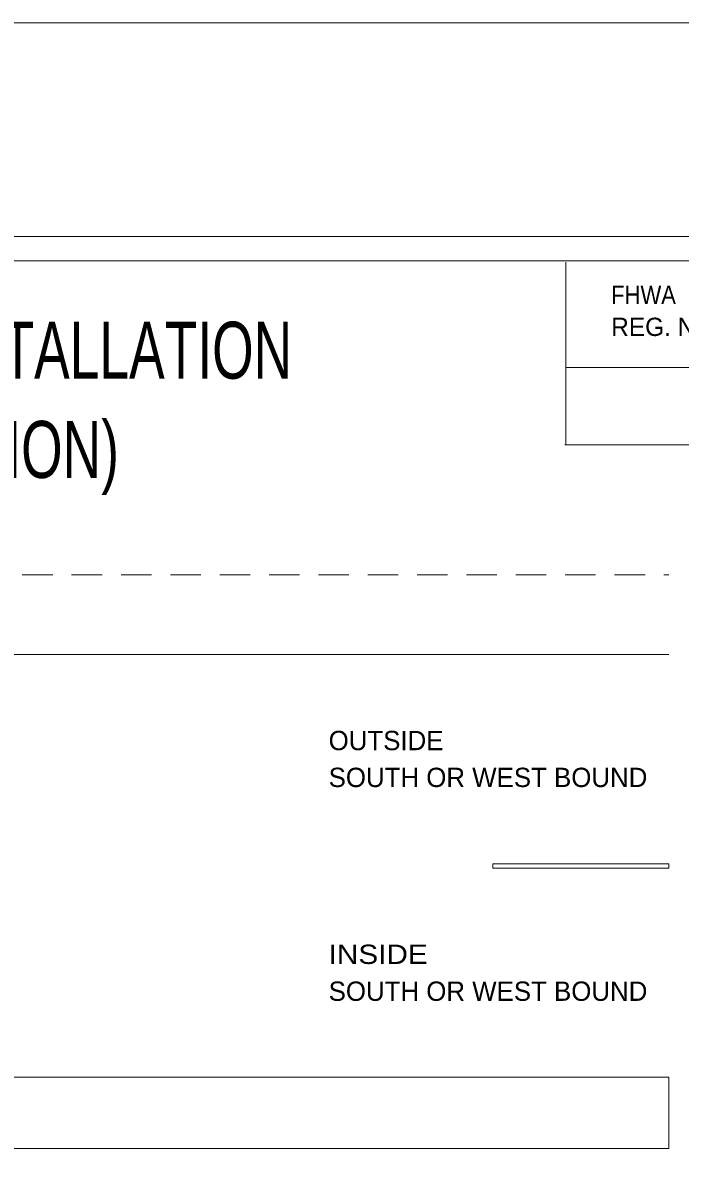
# Model space of a CAD drawing. Extents: x -50.5 to -21, y 43.3 to 54.
# Drawn here: x -29.08 to -25.59, y 48.02 to 54.04 of the extents above; entities that cross this region are included whole.
import ezdxf
from ezdxf.enums import TextEntityAlignment as Align

# ---------------------------------------------------------------- set-up
doc = ezdxf.new("R2010")
doc.units = 0
doc.header["$LTSCALE"] = 0.027
doc.linetypes.add('LONG_DASHED', pattern=[7.5, 6, -1.5])
doc.layers.add('1', color=7, linetype='Continuous', lineweight=13)

msp = doc.modelspace()

# ---------------------------------------------------------------- linework, layer by layer
at = {"layer": '1'}
for p, q in [((-26.19968, 52.77076), (-26.19968, 51.80353)), ((-26.19949, 52.21161), (-21.87158, 52.21161)), ((-26.19557, 52.21161), (-21.48224, 52.21161)), ((-26.20574, 51.80092), (-21.47693, 51.80092)), ((-34.06349, 50.68775), (-25.65386, 50.68775)), ((-34.06349, 48.44331), (-25.65386, 48.44331)), ((-34.06349, 48.0648), (-25.65386, 48.0648))]:
    msp.add_line(p, q, dxfattribs=at)
at = {"layer": '1', "linetype": 'LONG_DASHED'}
msp.add_line((-34.06349, 51.11103), (-25.65386, 51.11103), dxfattribs=at)
at = {"layer": '1'}
for points in [[(-20.98531, 54.04273), (-20.98531, 43.41773), (-34.73531, 43.41773), (-34.73531, 54.04273)], [(-34.5169, 44.00014), (-21.34105, 44.00014), (-21.34105, 52.90747), (-34.5169, 52.90747)], [(-21.47879, 52.77841), (-34.36284, 52.77841), (-34.36284, 44.11848), (-21.47879, 44.11848)], [(-26.58827, 49.57579), (-25.65386, 49.57579), (-25.65386, 49.55238), (-26.58827, 49.55238)], [(-34.06349, 48.44331), (-25.65386, 48.44331), (-25.65386, 48.0648), (-34.06349, 48.0648)]]:
    msp.add_lwpolyline(points, close=True, dxfattribs=at)

# ---------------------------------------------------------------- texts
for s, height, width, p in [('FHWA', 0.09698, 0.9, (-25.95898, 52.54891)), ('INSIDE', 0.1026, 1.15, (-27.45916, 49.04433))]:
    msp.add_text(s, height=height, dxfattribs=dict(at, width=width)).set_placement(p)
at = {"layer": '1', "width": 0.7}
for s, p in [('FOUR LANE TYPE "K" INSTALLATION', (-30.15448, 52.15211)), ('(MEDIAN TERMINATION)', (-30.2331, 51.62523))]:
    msp.add_text(s, height=0.3027, dxfattribs=at).set_placement(p, align=Align.CENTER)
at = {"layer": '1'}
for s, height, p in [('REG. NO.', 0.09698, (-25.95898, 52.37918)), ('OUTSIDE', 0.1026, (-27.45916, 50.1796)), ('SOUTH OR WEST BOUND', 0.1026, (-27.45916, 49.98377)), ('SOUTH OR WEST BOUND', 0.1026, (-27.45916, 48.8485))]:
    msp.add_text(s, height=height, dxfattribs=at).set_placement(p)

doc.saveas('drawing.dxf')
